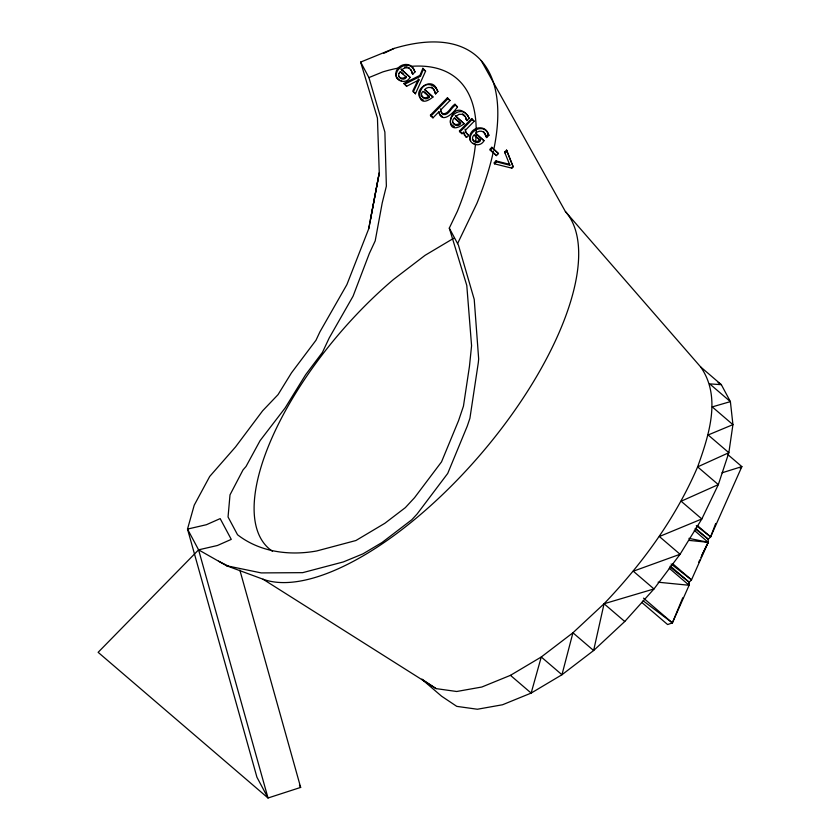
<?xml version="1.0" encoding="UTF-8"?>
<svg xmlns="http://www.w3.org/2000/svg" width="840" height="840" viewBox="0 0 840 840"><rect width="100%" height="100%" fill="white"/><g stroke="black" fill="none" stroke-linecap="round" stroke-linejoin="round"><path stroke-width="1.26" d="M727.933 454.671L741.867 466.61L710.609 536.897L708.299 539.249L708.204 542.304L691.509 579.863L689.189 582.225L689.105 585.27L672.378 622.871L667.622 624.561L641.75 602.385M239.852 570.098L300.657 787.416L268.023 798L256.935 777.242L187.509 529.085L194.219 505.197L209.706 476.459L235.557 446.911L262.658 410.77L278.04 394.653L291.501 372.824L315.977 340.263L319.904 331.884L346.899 284.603L368.729 228.764L379.27 172.841L377.444 118.136L360.644 62.087L394.159 48.416A299.45 123.889 -49.4 0 1 494.056 148.218M368.729 228.764L379.27 172.841L370.461 219.387M481.205 60.606L565.415 211.585L700.644 366.933C721.76 396.9 708.792 435.635 697.63 466.872C675.675 518.091 642.422 563.63 604.065 603.76L593.628 650.528L561.96 674.74L531.153 693.084L502.541 704.76L477.382 709.244L456.771 706.367L441.609 696.224L421.901 679.319M696.297 525.588L710.609 536.897L715.691 523.499M419.013 79.895L406.644 86.258L403.925 83.422L419.979 75.358L422.888 68.292L425.586 71.117L415.433 93.786L412.786 91.014L418.509 78.95L419.013 79.895L413.291 91.959M404.429 84.357L420.483 76.303L423.392 69.237L422.888 68.292M643.083 600.747L672.378 622.871L682.763 597.765M688.202 584.609L689.189 582.225L670.288 566.013M698.702 562.264L699.825 559.913M700.938 557.561L708.204 542.304L694.281 530.355M198.587 549.843L268.023 798L98.133 652.323L198.587 549.843L217.455 545.486L231.263 539.375L220.174 518.616L206.378 524.727L187.509 529.085L198.587 549.843L226.527 565.73L261.209 572.912L302.694 572.659L343.371 561.928L363.027 553.812L382.084 542.472L411.81 519.74L417.134 513.975L447.72 473.435L467.281 426.08L469.917 418.278L478.296 362.733L478.674 359.016L474.222 299.387L458.441 245.165L449.295 228.123L457.349 211.355A269.504 111.499 -49.4 0 0 475.493 143.923M457.569 243.621L476.9 203.385A299.45 123.889 -49.4 0 0 493.5 150.938M701.831 555.23L708.204 542.304L688.947 538.346M740.229 468.489L741.867 466.61L722.043 472.805M226.527 565.73L263.046 579.222L436.076 688.611L456.687 691.499L481.845 687.015L510.457 675.339L541.264 656.996L572.933 632.783L593.628 650.528L624.76 621.505L653.993 588.945L680.064 554.264L701.831 518.973L718.326 484.617L728.847 452.707L732.932 424.641L730.391 401.625L721.34 384.678L700.644 366.933M410.729 69.447L412.776 74.193L415.013 71.904L413.973 69.836M410.099 77.354L401.153 69.174L410.099 77.354C405.983 85.176 393.582 80.766 396.007 72.156C398.171 63.157 411.611 61.194 414.477 70.77M434.395 90.479L435.666 93.817L437.903 91.529L436.863 89.46M424.977 89.607L432.978 96.978C412.094 114.156 418.247 72.618 435.907 88.053M439.677 114.398L439.12 111.562L432.968 117.842L430.416 115.143L447.426 97.787L449.978 100.495L440.864 109.788L441.389 112.245A5.061 4.546 -28.1 0 0 443.3 114.545C448.728 115.689 451.395 107.279 455.459 105.189L454.955 104.244C450.891 106.334 448.224 114.744 442.796 113.61A5.061 4.546 -28.1 0 1 440.885 111.3M430.92 116.088L447.93 98.732L447.426 97.787M454.955 104.244L457.506 106.942C454.23 111.92 441.998 124.919 438.806 112.151M467.943 115.993C451.112 94.448 440.496 141.362 464.184 123.732L455.742 116.498L458.976 114.324L462.189 114.314L465.318 116.76L466.862 120.572L469.108 118.283L468.058 116.214M459.438 131.019L471.65 118.555L474.201 121.254L465.528 130.106C464.405 133.686 471.587 135.051 466.463 137.424L464.352 134.978L463.806 131.87L461.99 133.718L459.438 131.019L461.99 133.718M459.942 131.954L472.154 119.501L471.65 118.555M483.462 131.523L486.675 137.56L488.911 135.272L487.872 133.203M475.986 133.339L483.998 140.721C479.882 148.543 467.481 144.134 469.906 135.524C472.07 126.525 485.51 124.561 488.376 134.138M491.81 147.357L489.825 149.384L490.329 150.318L496.482 155.6L498.456 153.573L491.81 147.357L498.456 153.573M490.329 150.318L492.303 148.302M495.968 160.912L494.025 162.897L494.529 163.832L511.854 168.158L513.167 166.824L506.552 150.108L504.609 152.103L509.88 165.239L496.471 161.847L495.968 160.912L509.376 164.293L509.88 165.239M494.529 163.832L496.471 161.847M507.056 151.053L505.113 153.037L504.609 152.103M718.095 382.505L721.34 384.678L709.695 383.88L730.391 401.625L712.236 406.896L732.932 424.641L708.151 434.963L728.847 452.707L697.63 466.872L718.326 484.617L681.135 501.228L701.831 518.973L659.369 536.519L680.064 554.264L633.297 571.2L653.993 588.945L604.065 603.76L572.933 632.783L561.96 674.74L541.264 656.996L531.153 693.084L510.457 675.339M401.656 70.108C404.05 67.011 409.132 66.864 411.233 70.382M406.024 76.303C404.072 78.96 399.851 78.813 398.475 75.736M429.408 96.873L422.961 91.35C418.31 95.603 425.88 102.123 429.408 96.873L428.915 95.928C426.951 98.585 422.741 98.438 421.365 95.361M460.614 123.627L454.167 118.104C449.505 122.357 457.076 128.877 460.614 123.627L460.11 122.682C458.157 125.339 453.936 125.192 452.56 122.115M480.428 140.616L473.981 135.083C469.319 139.346 476.889 145.866 480.428 140.616L479.923 139.671C477.971 142.328 473.75 142.18 472.374 139.104M453.684 238.287L425.082 255.318L393.414 279.531A209.612 86.72 -49.4 0 0 272.548 551.345M383.702 53.382L394.159 48.416M360.644 62.087L368.918 77.585L382.882 71.883A269.504 111.499 -49.4 0 1 399.704 67.82M658.098 582.204L689.105 585.27L669.207 568.207M688.842 540.372L708.204 542.304M400.386 80.398L401.625 80.671M442.522 116.603L439.772 114.587M423.266 100.023C409.343 93.324 431.214 74.666 436.737 89.239M454.471 126.777L451.048 124.257M473.099 143.22L474.285 143.766M218.537 561.183L228.512 566.192M421.995 679.203L436.076 688.611M408.597 67.463L409.563 68.156M431.487 87.087L433.619 89.072L435.54 93.713M462.683 113.841L464.825 115.826M399.2 79.853L396.963 77.868M671.107 564.008L691.509 579.863L672.599 563.65M695.09 528.717L708.299 539.249L695.489 528.266M669.889 566.832L689.189 582.225M423.392 69.237L425.586 71.117M447.93 98.732L449.978 100.495M455.459 105.189L457.506 106.942M472.154 119.501L474.201 121.254M411.516 70.854L412.272 73.248M435.036 92.767L435.666 93.817M465.602 117.233L466.358 119.627M485.405 134.221L486.171 136.616L488.407 134.327L488.911 135.272M455.238 115.552L464.184 123.732M432.978 96.978L424.536 89.743C426.941 86.636 432.022 86.489 434.123 90.006M483.998 140.721L475.556 133.476C477.95 130.379 483.031 130.232 485.132 133.749M400.502 71.568L403.263 73.941M424.305 91.98L428.915 95.928M454.587 117.947L460.11 122.682M474.39 134.935L479.923 139.671M491.579 150.885L496.482 155.6M403.925 83.422L406.644 86.258M430.416 115.143L432.968 117.842M697.683 525.808L710.609 536.897M643.524 598.133L672.378 622.871M604.065 603.76L624.76 621.505M467.103 114.807C461.276 106.648 447.888 115.343 450.796 123.931M487.746 132.983C482.759 123.186 467.481 131.565 470.61 140.921M413.847 69.615C408.86 59.819 393.582 68.198 396.711 77.553M449.295 228.123L466.788 285.453L471.576 345.723L469.455 366.356L463.449 406.161L458.567 420.63L441.536 461.853L414.53 497.711L405.342 507.633L384.867 523.278L355.919 540.519L316.754 550.956C289.506 555.933 259.812 552.111 237.542 534.755L228.049 516.978L230.003 494.865L243.023 469.928L246.015 466.505L260.075 440.654L285.138 407.946L305.582 374.798L322.445 352.37L329.217 337.943L353.073 296.184L369.327 253.502L375.197 240.881L382.211 202.965L386.369 186.134L384.878 132.059L368.918 77.585M467.439 115.049L468.562 117.159M436.233 88.295L437.367 90.405M513.167 166.824L506.552 150.108M511.35 167.223L511.854 168.158M486.056 136.511L486.675 137.56M468.605 117.338L469.108 118.283M466.242 119.522L466.862 120.572M468.605 135.24L466.053 132.562L465.024 129.161M466.463 137.424L463.502 132.689M437.399 90.594L437.903 91.529M440.36 108.854L440.864 109.788M419.979 75.358L420.483 76.303M414.519 70.959L415.013 71.904M412.156 73.143L412.776 74.193M414.929 92.852L415.433 93.786M299.429 785.106L300.657 787.416M411.789 66.297A269.504 111.499 -49.4 0 1 476.123 134.232M476.081 135.408A269.504 111.499 -49.4 0 1 475.713 141.446M404.649 67.043A269.504 111.499 -49.4 0 1 407.064 66.738M565.415 211.585A239.558 99.11 -49.4 0 1 488.45 445.032A239.558 99.11 -49.4 0 1 263.046 579.222M399.021 73.374C396.911 77.952 403.809 81.49 406.529 77.248L400.082 71.715L399.021 73.374"/></g></svg>
